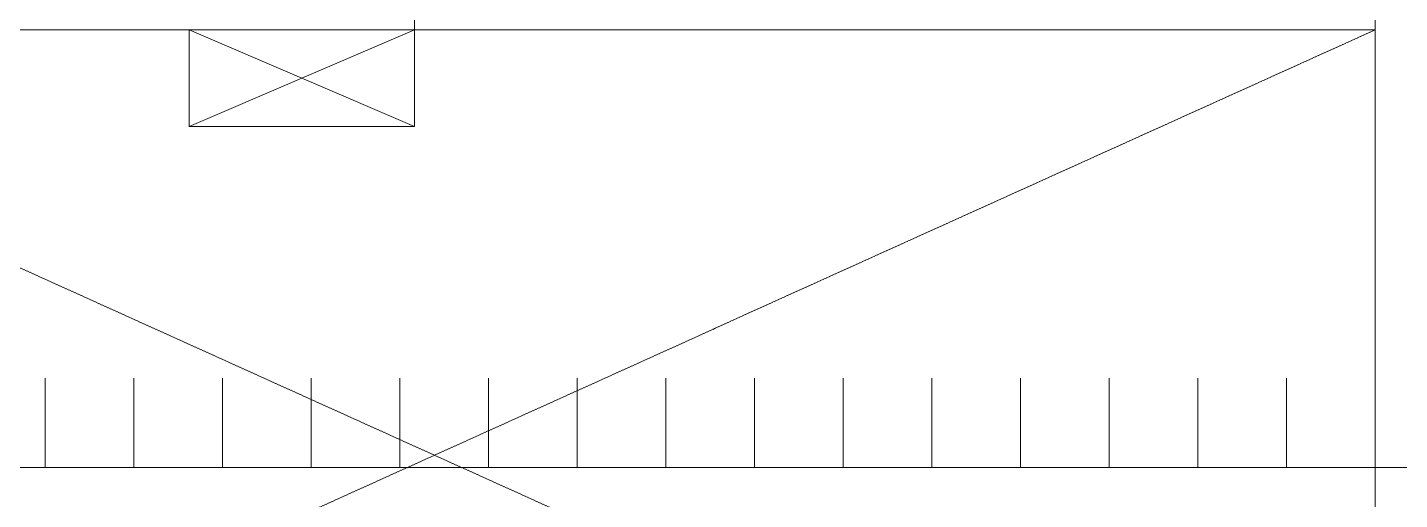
# Model space of a CAD drawing. Header units: inches. Extents: x -1413543 to -1222802, y -662286 to -549720.
# Drawn here: x -1389819 to -1375747, y -619114 to -614279 of the extents above; entities that cross this region are included whole.
import ezdxf

# ---------------------------------------------------------------- set-up
doc = ezdxf.new("R2010")
doc.units = ezdxf.units.IN
doc.header["$MEASUREMENT"] = 0
doc.linetypes.add('CENTER2', pattern=[1.125, 0.75, -0.125, 0.125, -0.125])
doc.layers.get('0').update_dxf_attribs({"color": 1, "lineweight": 20})

# ---------------------------------------------------------------- blocks, each defined once
blk = doc.blocks.new('frame23')
at = {"color": 0, "ltscale": 10}
for points in [[(353291, -60802), (353291, -60098)], [(353991, -60802), (353991, -60098)], [(354691, -60802), (354691, -60098)], [(355391, -60802), (355391, -60098)], [(356091, -60802), (356091, -60098)], [(356791, -60802), (356791, -60098)], [(357491, -60802), (357491, -60098)], [(358191, -60802), (358191, -60098)], [(358891, -60802), (358891, -60098)], [(359591, -60802), (359591, -60098)], [(360291, -60802), (360291, -60098)], [(360991, -60802), (360991, -60098)], [(361691, -60802), (361691, -60098)], [(362391, -60802), (362391, -60098)], [(363091, -60802), (363091, -60098)], [(363791, -60802), (363791, -60098)]]:
    blk.add_lwpolyline(points, dxfattribs=at)
at = {"color": 0}
blk.add_lwpolyline([(334889, -60802), (479991, -60802)], dxfattribs=at)

msp = doc.modelspace()

# ---------------------------------------------------------------- linework, layer by layer
at = {"color": 0, "ltscale": 30}
for points in [[(-1375997, -618760), (-1375997, -604660)], [(-1385850, -614304), (-1385850, -611156)], [(-1396850, -614304), (-1375997, -614304)], [(-1388160, -615295), (-1385850, -614304)], [(-1388160, -614304), (-1385850, -615295)], [(-1410223, -618787), (-1225777, -618787)], [(-1410223, -618787), (-1225787, -618787)], [(-1375997, -618760), (-1375997, -632947)]]:
    msp.add_lwpolyline(points, dxfattribs=at)
at = {"color": 0, "linetype": 'CENTER2', "ltscale": 30}
for points in [[(-1395293, -614304), (-1375997, -623017)], [(-1375997, -614304), (-1395293, -623017)]]:
    msp.add_lwpolyline(points, dxfattribs=at)
at = {"color": 0, "ltscale": 30}
msp.add_lwpolyline([(-1388160, -614304), (-1385850, -614304), (-1385850, -615295), (-1388160, -615295)], close=True, dxfattribs=at)

# ---------------------------------------------------------------- block references
at = {"color": 0, "xscale": 1.299088075144587, "yscale": 1.299088075144587, "zscale": 1.299088075144587}
msp.add_blockref('frame23', (-1848594, -539800), dxfattribs=at)

doc.saveas('drawing.dxf')
